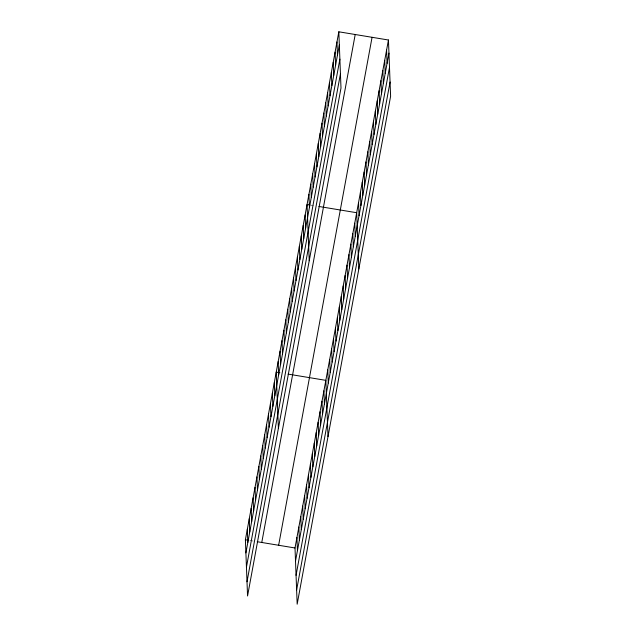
<?xml version="1.0" encoding="UTF-8"?>
<svg xmlns="http://www.w3.org/2000/svg" width="636" height="636" viewBox="0 0 636 636"><rect width="100%" height="100%" fill="white"/><g stroke="black" fill="none" stroke-linecap="round" stroke-linejoin="round"><path stroke-width="0.48" stroke-dasharray="3.18 2.39" d="M310.702 205.11L313.429 205.563M249.948 540.52L253.581 541.117"/><path stroke-width="0.95" d="M338.829 31.8L340.991 88.022L247.555 595.988L245.393 539.765L338.829 31.8L388.445 40.012L390.607 96.235L297.171 604.2L295.009 547.978L388.445 40.012M245.901 552.899L339.338 44.933M246.45 567.113L339.886 59.148M247.007 581.765L340.443 73.8M261.77 542.476L355.206 34.511M278.64 545.267L372.068 37.301M295.509 561.111L388.946 53.146M296.058 575.326L389.494 67.36M296.622 589.977L390.059 82.012M309.796 204.959L307.061 204.506L309.223 260.728M318.89 206.462L356.677 212.718L358.839 268.941M279.872 372.736L276.231 372.14L278.393 428.362M288.052 374.095L325.839 380.352L328.001 436.574M245.393 539.765L248.127 540.218M257.222 541.721L295.009 547.978M386.577 50.172L387.078 63.306M384.708 60.333L385.209 73.458M382.84 70.493L383.341 83.618M380.972 80.645L381.473 93.778M379.104 90.805L379.605 103.938M377.228 100.965L377.736 114.098M375.359 111.125L375.868 124.259M373.491 121.285L374 134.419M371.623 131.445L372.132 144.579M369.755 141.605L370.263 154.739M367.886 151.766L368.395 164.899M366.018 161.926L366.527 175.051M364.15 172.086L364.659 185.211M362.281 182.238L362.782 195.371M360.413 192.398L360.914 205.531M358.545 202.558L359.046 215.691M354.745 223.196L355.254 236.33M352.821 233.674L353.33 246.808M350.897 244.152L351.398 257.278M348.965 254.631L349.474 267.756M347.041 265.101L347.542 278.234M336.961 41.96L337.47 55.093M345.11 275.579L345.618 288.712M335.093 52.12L335.601 65.254M343.186 286.057L343.686 299.19M333.224 62.28L333.733 75.406M341.262 296.535L341.763 309.668M331.356 72.44L331.865 85.566M339.33 307.013L339.839 320.139M329.488 82.601L329.997 95.726M337.406 317.491L337.907 330.617M327.62 92.753L328.12 105.886M335.474 327.961L335.983 341.095M325.751 102.913L326.252 116.046M333.55 338.439L334.051 351.573M323.883 113.073L324.384 126.206M331.626 348.918L332.127 362.051M322.015 123.233L322.516 136.366M329.694 359.396L330.203 372.529M320.147 133.393L320.647 146.526M327.771 369.874L328.271 382.999M318.278 143.553L318.779 156.687M316.41 153.713L316.911 166.847M323.915 390.822L324.416 403.955M314.542 163.873L315.043 176.999M321.991 401.3L322.492 414.433M312.674 174.033L313.174 187.159M320.059 411.778L320.568 424.912M310.797 184.194L311.306 197.319M318.135 422.256L318.636 435.39M308.929 194.346L309.438 207.479M316.203 432.734L316.712 445.86M314.279 443.213L314.78 456.338M305.137 214.984L305.638 228.117M312.356 453.683L312.856 466.816M303.213 225.462L303.714 238.595M310.424 464.161L310.932 477.294M301.281 235.94L301.79 249.074M308.5 474.639L309.001 487.772M299.357 246.418L299.858 259.544M306.568 485.117L307.077 498.25M297.425 256.888L297.934 270.022M304.644 495.595L305.145 508.721M295.502 267.366L296.002 280.5M302.72 506.073L303.221 519.199M293.578 277.845L294.078 290.978M300.788 516.543L301.297 529.677M291.646 288.323L292.155 301.456M298.864 527.021L299.365 540.155M289.722 298.801L290.223 311.934M296.933 537.5L297.441 550.633M287.79 309.279L288.299 322.404M285.866 319.749L286.367 332.882M283.942 330.227L284.443 343.361M282.01 340.705L282.519 353.839M280.086 351.183L280.587 364.317M278.155 361.661L278.663 374.795M274.307 382.61L274.808 395.743M272.375 393.088L272.884 406.221M270.451 403.566L270.952 416.699M268.519 414.044L269.028 427.177M266.595 424.522L267.096 437.655M264.671 435L265.172 448.126M262.74 445.478L263.248 458.604M260.816 455.948L261.317 469.082M258.884 466.427L259.393 479.56M256.96 476.905L257.461 490.038M255.028 487.383L255.537 500.516M253.104 497.861L253.613 510.986M251.18 508.339L251.681 521.464M249.248 518.809L249.757 531.942M247.325 529.287L247.825 542.421"/></g></svg>
